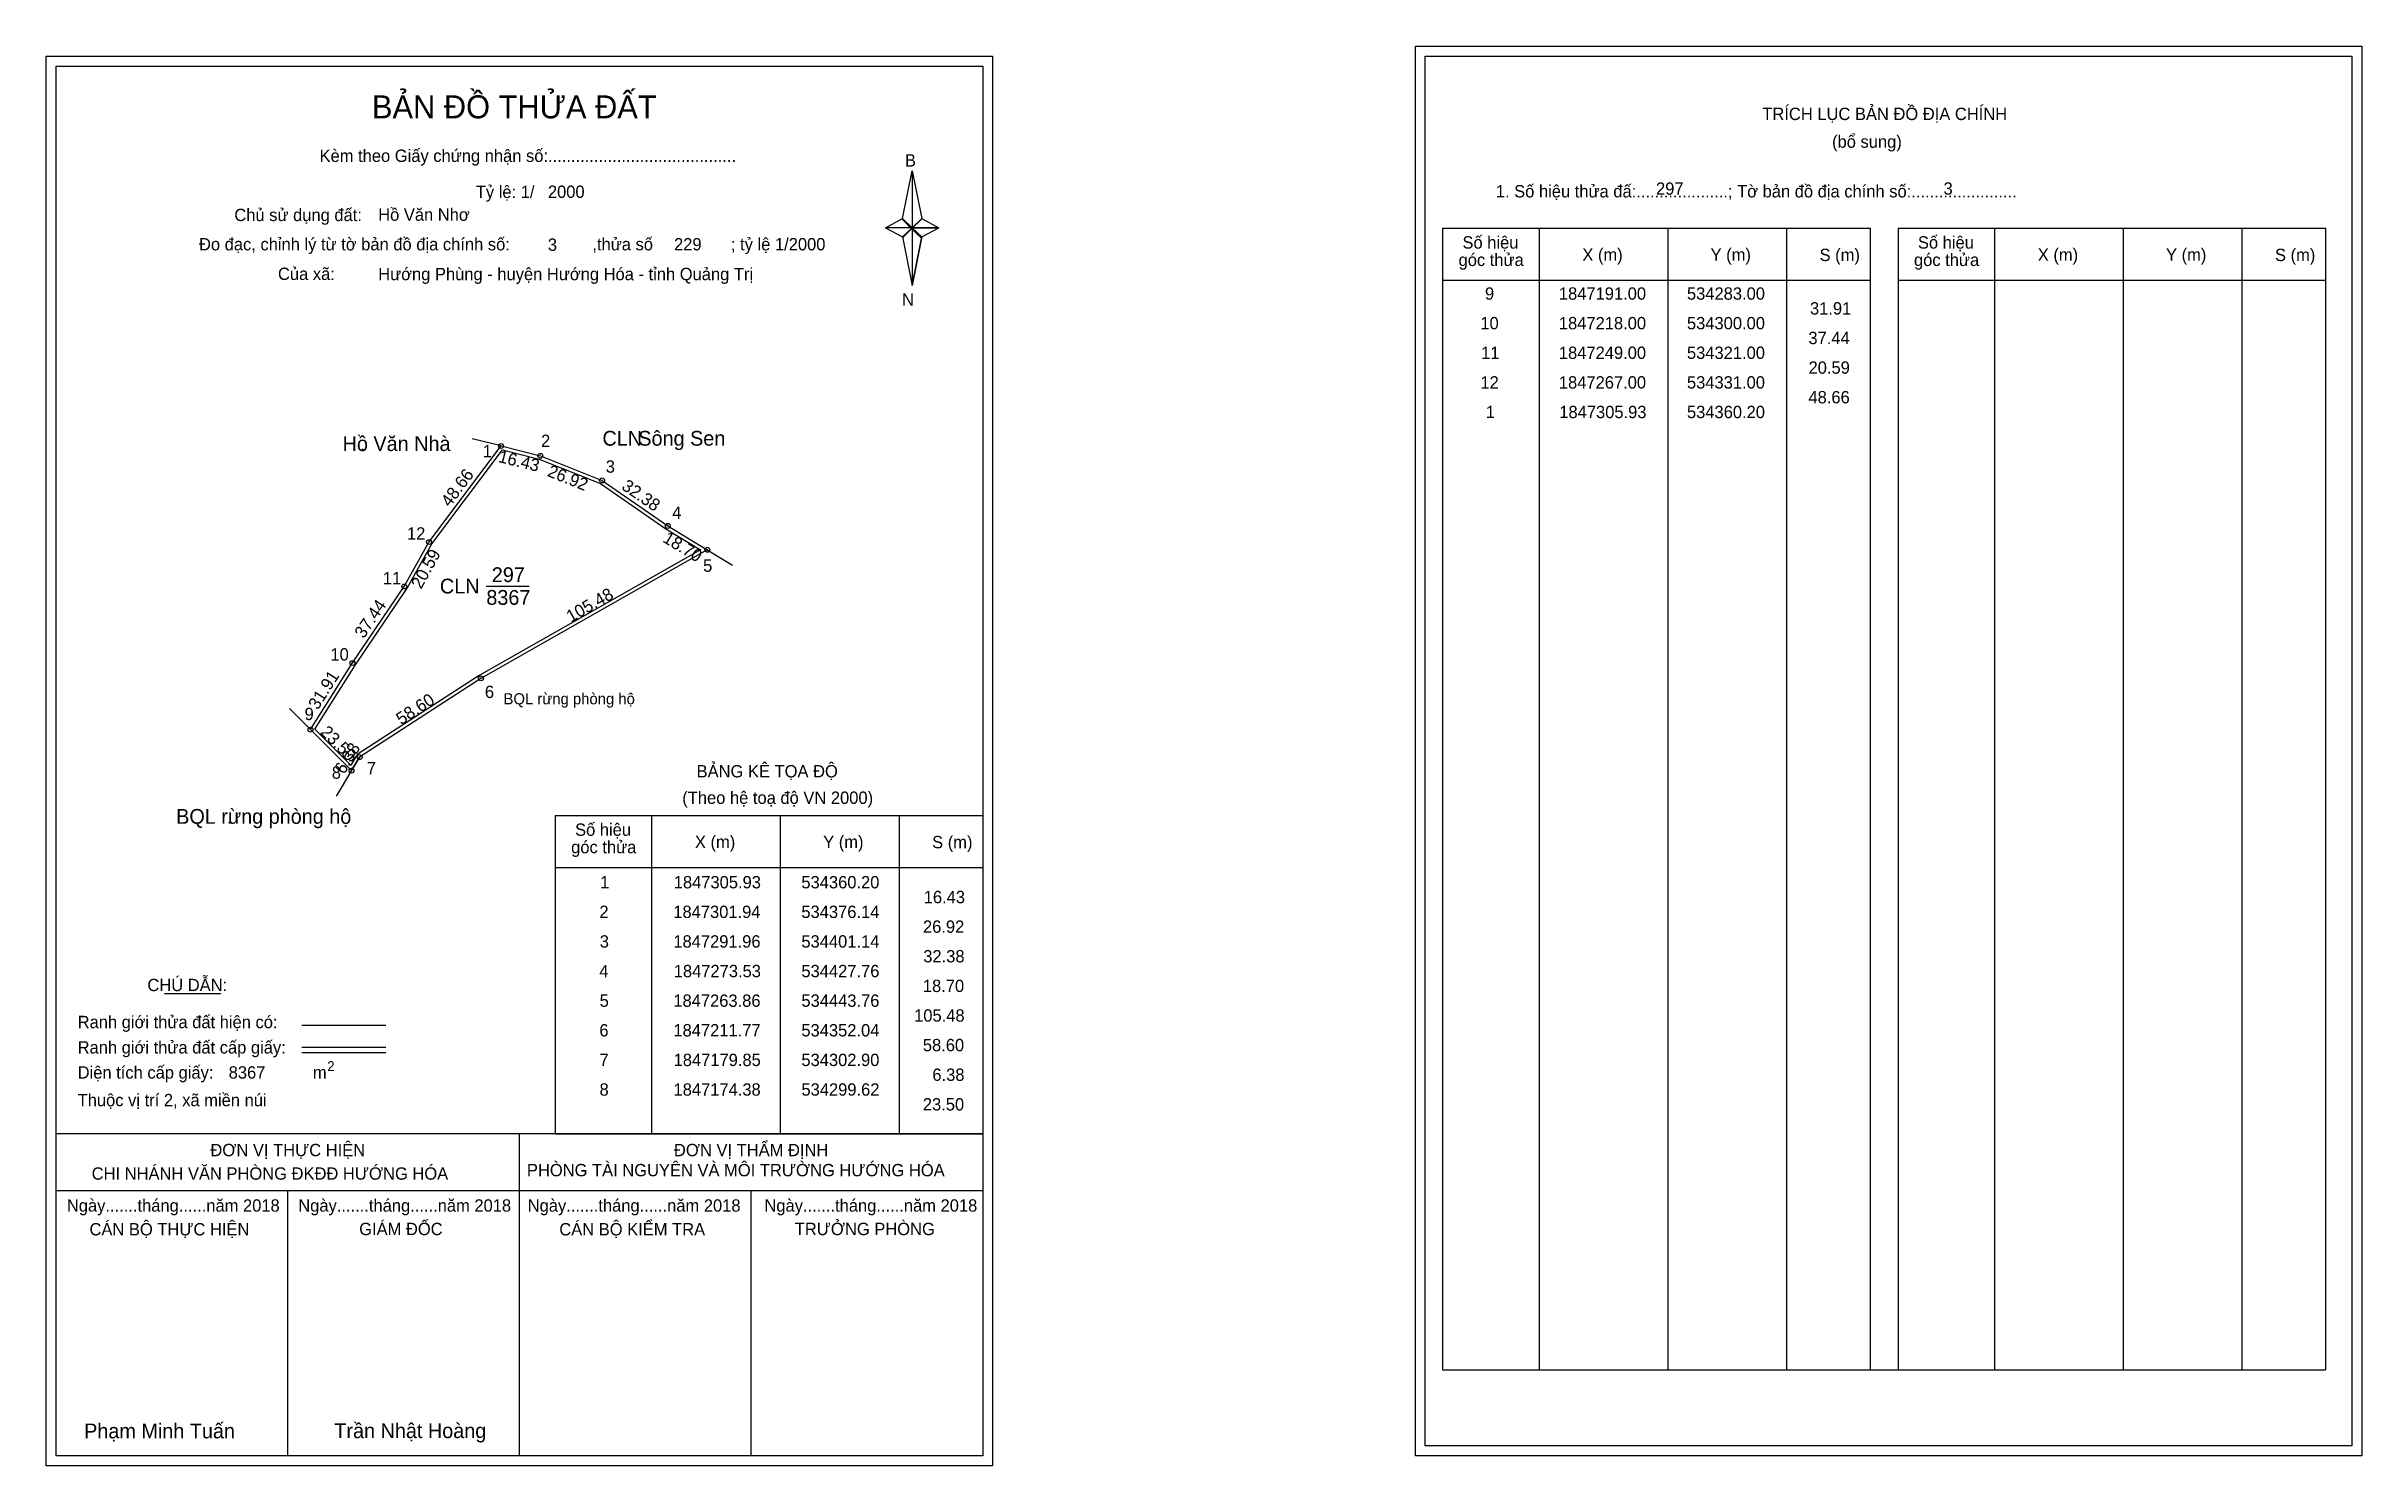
# Model space of a CAD drawing. Extents: x 534176 to 535114, y 1846893 to 1847468.
import ezdxf

# ---------------------------------------------------------------- set-up
doc = ezdxf.new("R2010")
doc.units = 0
for name, color, linetype in [('Level 1', 7, 'Continuous'), ('Level 10', 7, 'Continuous'), ('Level 11', 7, 'Continuous'), ('Level 13', 7, 'Continuous'), ('Level 2', 7, 'Continuous'), ('Level 27', 7, 'Continuous'), ('Level 3', 7, 'Continuous'), ('Level 36', 7, 'Continuous'), ('Level 49', 7, 'Continuous'), ('Level 53', 7, 'Continuous'), ('Level 55', 7, 'Continuous'), ('Level 6', 7, 'Continuous'), ('Level 60', 7, 'Continuous'), ('Level 63', 7, 'Continuous'), ('Level 9', 7, 'Continuous')]:
    doc.layers.add(name, color=color, linetype=linetype)

msp = doc.modelspace()

# ---------------------------------------------------------------- linework, layer by layer
at = {"layer": 'Level 1'}
for p, q in [((534734.62, 1847463.88), (534734.62, 1847463.88)), ((534179.97, 1847459.88), (534179.97, 1847459.88)), ((534522.82, 1847398.12), (534526.75, 1847417.4)), ((534526.75, 1847417.4), (534526.75, 1847394.35)), ((534526.75, 1847417.4), (534530.69, 1847398.12)), ((534515.93, 1847394.35), (534522.82, 1847398.12)), ((534522.82, 1847398.12), (534526.75, 1847394.35)), ((534526.46, 1847393.91), (534522.82, 1847397.68)), ((534530.39, 1847397.68), (534526.46, 1847393.91)), ((534526.46, 1847393.91), (534530.39, 1847397.68)), ((534530.69, 1847398.12), (534526.75, 1847394.35)), ((534526.75, 1847394.35), (534522.82, 1847390.67)), ((534526.46, 1847393.91), (534522.82, 1847390.23)), ((534522.82, 1847390.23), (534526.46, 1847393.91)), ((534522.82, 1847390.67), (534526.75, 1847370.95)), ((534530.39, 1847390.23), (534526.46, 1847393.91)), ((534526.75, 1847394.35), (534526.75, 1847370.95)), ((534526.75, 1847394.35), (534537.57, 1847394.35)), ((534526.75, 1847394.35), (534530.69, 1847390.67)), ((534530.69, 1847390.67), (534526.75, 1847370.95)), ((534530.69, 1847390.67), (534537.57, 1847394.35)), ((534741.68, 1847394.17), (534914.89, 1847394.17)), ((534780.86, 1846931.64), (534780.86, 1847394.17)), ((534833.01, 1846931.64), (534833.01, 1847394.17)), ((534880.95, 1847394.17), (534880.95, 1846931.64)), ((534914.89, 1847394.17), (534914.89, 1846931.64)), ((534926.2, 1847394.17), (535099.4, 1847394.17)), ((534965.38, 1846931.64), (534965.38, 1847394.17)), ((535017.52, 1846931.64), (535017.52, 1847394.17)), ((535065.47, 1847394.17), (535065.47, 1846931.64)), ((535099.4, 1847394.17), (535099.4, 1846931.64)), ((534741.68, 1847373.12), (534914.89, 1847373.12)), ((534926.2, 1847373.12), (535099.4, 1847373.12)), ((534382.16, 1847156.23), (534555.36, 1847156.23)), ((534421.34, 1847027.18), (534421.34, 1847156.23)), ((534473.48, 1847027.18), (534473.48, 1847156.23)), ((534521.43, 1847156.23), (534521.43, 1847027.18)), ((534382.16, 1847135.17), (534555.36, 1847135.17)), ((534223.81, 1847084.01), (534246.61, 1847084.01)), ((534279.54, 1847071.2), (534313.56, 1847071.2)), ((534279.54, 1847062.31), (534313.56, 1847062.31)), ((534279.54, 1847060.12), (534313.56, 1847060.12)), ((534393.63, 1847027.18), (534179.97, 1847027.18)), ((534555.36, 1847027.18), (534345.68, 1847027.18)), ((534367.67, 1846896.73), (534367.67, 1847027.18)), ((534382.16, 1847027.17), (534555.36, 1847027.17)), ((534555.37, 1847004.08), (534179.97, 1847004.08)), ((534273.82, 1846896.73), (534273.82, 1847004.08)), ((534461.52, 1846896.73), (534461.52, 1847004.08)), ((534741.68, 1846931.64), (535099.4, 1846931.64)), ((535110.02, 1846900.73), (535110.02, 1846900.73)), ((534555.36, 1846896.73), (534555.36, 1846896.73))]:
    msp.add_line(p, q, dxfattribs=at)
for points in [[(534522.82, 1847398.12), (534526.75, 1847417.4), (534526.75, 1847394.35)], [(534526.75, 1847394.35), (534530.69, 1847398.12), (534537.57, 1847394.35)], [(534515.93, 1847394.35), (534522.82, 1847390.67), (534526.75, 1847394.35)], [(534526.75, 1847394.35), (534526.75, 1847370.95), (534530.69, 1847390.67)]]:
    msp.add_lwpolyline(points, close=True, dxfattribs=at)
at = {"layer": 'Level 10'}
for p, q in [((534331, 1847267), (534360.2, 1847305.93)), ((534299.62, 1847174.38), (534302.9, 1847179.85))]:
    msp.add_line(p, q, dxfattribs=at)
for points in [[(534283, 1847191), (534300, 1847218), (534321, 1847249), (534331, 1847267), (534360.2, 1847305.93), (534376.14, 1847301.94), (534401.14, 1847291.96), (534427.76, 1847273.53), (534443.76, 1847263.86), (534352.04, 1847211.77), (534302.9, 1847179.85), (534299.62, 1847174.38)], [(534284.78, 1847191.2), (534301.17, 1847217.23), (534322.19, 1847248.27), (534332.18, 1847266.24), (534360.76, 1847304.35), (534375.71, 1847300.6), (534400.47, 1847290.72), (534427, 1847272.35), (534440.99, 1847263.9), (534351.31, 1847212.97), (534301.87, 1847180.85), (534299.34, 1847176.64)]]:
    msp.add_lwpolyline(points, close=True, dxfattribs=at)
at = {"layer": 'Level 11'}
for centre in [(534360.2, 1847305.93), (534376.14, 1847301.94), (534401.14, 1847291.96), (534331, 1847267), (534427.76, 1847273.53), (534443.76, 1847263.86), (534321, 1847249), (534300, 1847218), (534352.04, 1847211.77), (534283, 1847191), (534283, 1847191), (534299.62, 1847174.38), (534302.9, 1847179.85)]:
    msp.add_circle(centre, 1, dxfattribs=at)
at = {"layer": 'Level 27'}
for p, q in [((534360.2, 1847305.93), (534348.56, 1847308.86)), ((534443.76, 1847263.86), (534454.03, 1847257.65)), ((534283, 1847191), (534274.51, 1847199.49)), ((534299.62, 1847174.38), (534293.44, 1847164.09))]:
    msp.add_line(p, q, dxfattribs=at)
at = {"layer": 'Level 3'}
for p, q in [((534741.68, 1847394.17), (534741.68, 1846931.64)), ((534926.2, 1847394.17), (534926.2, 1846931.64)), ((534382.16, 1847156.23), (534382.16, 1847027.18))]:
    msp.add_line(p, q, dxfattribs=at)
at = {"layer": 'Level 63'}
for points in [[(534175.97, 1847463.88), (534559.37, 1847463.88), (534559.37, 1846892.73), (534175.97, 1846892.73)], [(534730.62, 1847467.88), (535114.02, 1847467.88), (535114.02, 1846896.73), (534730.62, 1846896.73)], [(534734.62, 1847463.88), (535110.02, 1847463.88), (535110.02, 1846900.73), (534734.62, 1846900.73)], [(534179.97, 1847459.88), (534555.37, 1847459.88), (534555.37, 1846896.73), (534179.97, 1846896.73)]]:
    msp.add_lwpolyline(points, close=True, dxfattribs=at)
at = {"layer": 'Level 9'}
msp.add_line((534354.23, 1847249.16), (534371.59, 1847249.16), dxfattribs=at)

# ---------------------------------------------------------------- texts
at = {"layer": 'Level 1'}
for s, height, p in [('BẢN ĐỒ THỬA ĐẤT', 9.3313, (534307.9, 1847438.69)), ('TRÍCH LỤC BẢN ĐỒ ĐỊA CHÍNH', 5, (534871.2, 1847438)), ('Kèm theo Giấy chứng nhận số:.........................................', 5, (534286.67, 1847421.03)), ('(bổ sung)', 5, (534899.45, 1847426.76)), ('B', 5, (534523.84, 1847419.15)), ('1. Số hiệu thửa đấ:....................; Tờ bản đồ địa chính số:.......................', 5, (534763.23, 1847406.64)), ('Chủ sử dụng đất:', 5, (534252.15, 1847397.05)), ('Đo đạc, chỉnh lý từ tờ bản đồ địa chính số:                  ,thửa số                 ; tỷ lệ 1/2000', 5, (534237.83, 1847385.19)), ('Số hiệu', 5, (534749.71, 1847385.91)), ('Số hiệu', 5, (534934.23, 1847385.91)), ('Của xã:', 5, (534269.83, 1847373.19)), ('góc thửa', 5, (534748.13, 1847378.85)), ('X (m)', 5, (534798.28, 1847380.96)), ('Y (m)', 5, (534850.23, 1847380.96)), ('S (m)', 5, (534894.39, 1847380.86)), ('góc thửa', 5, (534932.64, 1847378.85)), ('X (m)', 5, (534982.79, 1847380.96)), ('Y (m)', 5, (535034.75, 1847380.96)), ('S (m)', 5, (535078.9, 1847380.86)), ('N', 5, (534522.64, 1847362.81)), ('BẢNG KÊ TỌA ĐỘ', 5, (534439.43, 1847171.63)), ('(Theo hệ toạ độ VN 2000)', 5, (534433.62, 1847160.91)), ('Số hiệu', 5, (534390.19, 1847147.96)), ('góc thửa', 5, (534388.61, 1847140.9)), ('X (m)', 5, (534438.75, 1847143.01)), ('Y (m)', 5, (534490.71, 1847143.01)), ('S (m)', 5, (534534.86, 1847142.91)), ('CHÚ DẪN:', 5, (534216.93, 1847085.02)), ('Ranh giới thửa đất hiện có:', 5, (534188.67, 1847070.02)), ('Ranh giới thửa đất cấp giấy:', 5, (534188.67, 1847059.74)), ('Diện tích cấp giấy:', 5, (534188.67, 1847049.58)), ('m', 5, (534283.98, 1847049.62)), ('2', 4, (534289.77, 1847052.64)), ('Thuộc vị trí 2, xã miền núi', 5, (534188.67, 1847038.38)), ('ĐƠN VỊ THỰC HIỆN', 5, (534242.44, 1847018.14)), ('ĐƠN VỊ THẨM ĐỊNH', 5, (534430.24, 1847018.14)), ('CHI NHÁNH VĂN PHÒNG ĐKĐĐ HƯỚNG HÓA', 5, (534194.35, 1847008.62)), ('PHÒNG TÀI NGUYÊN VÀ MÔI TRƯỜNG HƯỚNG HÓA', 5, (534370.69, 1847010)), ('Ngày.......tháng......năm 2018', 5, (534184.3, 1846995.67)), ('Ngày.......tháng......năm 2018', 5, (534278.05, 1846995.67)), ('Ngày.......tháng......năm 2018', 5, (534371, 1846995.67)), ('Ngày.......tháng......năm 2018', 5, (534466.91, 1846995.67)), ('CÁN BỘ THỰC HIỆN', 5, (534193.47, 1846986.04)), ('GIÁM ĐỐC', 5, (534302.73, 1846986.16)), ('CÁN BỘ KIỂM TRA', 5, (534383.81, 1846986.04)), ('TRƯỞNG PHÒNG', 5, (534479.19, 1846986.16)), ('Phạm Minh Tuấn', 6, (534191.29, 1846903.81)), ('Trần Nhật Hoàng', 6, (534292.67, 1846903.91))]:
    msp.add_text(s, height=height, dxfattribs=at).set_placement(p)
at = {"layer": 'Level 11'}
msp.add_text('Tỷ lệ: 1/', height=5, dxfattribs=at).set_placement((534349.98, 1847406.41))
at = {"layer": 'Level 13'}
for s, p in [('297', (534356.46, 1847250.76)), ('CLN', (534335.44, 1847246.16)), ('8367', (534354.24, 1847241.56))]:
    msp.add_text(s, height=6, dxfattribs=at).set_placement(p)
at = {"layer": 'Level 2'}
msp.add_text('BQL rừng phòng hộ', height=4.5, dxfattribs=at).set_placement((534361.21, 1847201.24))
at = {"layer": 'Level 36'}
for s, p in [('.', (534303.02, 1847303.87)), ('CLN', (534401.29, 1847306.05)), ('.', (534249.06, 1847152.82))]:
    msp.add_text(s, height=6, dxfattribs=at).set_placement(p)
at = {"layer": 'Level 49'}
for s, rotation, p in [('16.43', 345.94684, (534358.8, 1847299.48)), ('48.66', 53.12775, (534339.42, 1847280.89)), ('26.92', 338.23812, (534378.62, 1847293.84)), ('32.38', 325.30373, (534408.7, 1847288.67)), ('18.70', 328.85228, (534425.35, 1847267.28)), ('20.59', 60.9454, (534327.81, 1847247.67)), ('105.48', 29.59329, (534388.46, 1847234.29)), ('37.44', 55.88553, (534304.59, 1847227.62)), ('31.91', 57.80427, (534285.96, 1847198.7)), ('58.60', 33.00665, (534319.74, 1847192.7)), ('23.50', 315, (534286.66, 1847189.6)), ('6.38', 59.05165, (534296.67, 1847172.58))]:
    msp.add_text(s, height=5, rotation=rotation, dxfattribs=at).set_placement(p)
at = {"layer": 'Level 53'}
for s, p in [('9', (534758.83, 1847365.2)), ('1847191.00', (534788.77, 1847365.2)), ('534283.00', (534840.66, 1847365.2)), ('31.91', (534890.51, 1847359.2)), ('10', (534756.96, 1847353.2)), ('1847218.00', (534788.77, 1847353.2)), ('534300.00', (534840.66, 1847353.2)), ('37.44', (534889.86, 1847347.2)), ('11', (534757.28, 1847341.2)), ('1847249.00', (534788.77, 1847341.2)), ('534321.00', (534840.66, 1847341.2)), ('12', (534756.98, 1847329.2)), ('1847267.00', (534788.77, 1847329.2)), ('534331.00', (534840.66, 1847329.2)), ('20.59', (534889.92, 1847335.2)), ('1', (534759.13, 1847317.2)), ('1847305.93', (534788.94, 1847317.2)), ('534360.20', (534840.66, 1847317.2)), ('48.66', (534889.88, 1847323.2)), ('1', (534400.36, 1847126.67)), ('1847305.93', (534430.17, 1847126.67)), ('534360.20', (534481.88, 1847126.67)), ('16.43', (534531.44, 1847120.67)), ('2', (534400.06, 1847114.67)), ('1847301.94', (534429.99, 1847114.67)), ('534376.14', (534481.88, 1847114.67)), ('3', (534400.21, 1847102.67)), ('1847291.96', (534430.01, 1847102.67)), ('534401.14', (534481.88, 1847102.67)), ('26.92', (534531.14, 1847108.67)), ('32.38', (534531.25, 1847096.67)), ('4', (534400.03, 1847090.67)), ('1847273.53', (534430.17, 1847090.67)), ('534427.76', (534481.89, 1847090.67)), ('18.70', (534531.09, 1847084.67)), ('5', (534400.15, 1847078.67)), ('1847263.86', (534430.01, 1847078.67)), ('534443.76', (534481.89, 1847078.67)), ('6', (534400.04, 1847066.67)), ('1847211.77', (534430.03, 1847066.67)), ('534352.04', (534481.88, 1847066.67)), ('105.48', (534527.56, 1847072.67)), ('7', (534400.07, 1847054.67)), ('1847179.85', (534430.11, 1847054.67)), ('534302.90', (534481.88, 1847054.67)), ('58.60', (534531.09, 1847060.67)), ('6.38', (534534.95, 1847048.67)), ('8', (534400.11, 1847042.67)), ('1847174.38', (534430.08, 1847042.67)), ('534299.62', (534481.9, 1847042.67)), ('23.50', (534531.09, 1847036.67))]:
    msp.add_text(s, height=5, dxfattribs=at).set_placement(p)
at = {"layer": 'Level 55'}
for s, height, p in [('1', 0.8, (534359.98, 1847305.93)), ('0', 0.22, (534360.12, 1847305.71)), ('0', 0.22, (534360.12, 1847305.71)), ('0', 0.22, (534360.12, 1847305.71)), ('2', 0.8, (534375.87, 1847301.94)), ('0', 0.22, (534376.06, 1847301.72)), ('3', 0.8, (534400.89, 1847291.96)), ('0', 0.22, (534401.06, 1847291.74)), ('12', 0.8, (534330.43, 1847267)), ('0', 0.22, (534330.92, 1847266.78)), ('0', 0.22, (534330.92, 1847266.78)), ('4', 0.8, (534427.48, 1847273.53)), ('0', 0.22, (534427.68, 1847273.31)), ('5', 0.8, (534443.5, 1847263.86)), ('0', 0.22, (534443.68, 1847263.64)), ('11', 0.8, (534320.48, 1847249)), ('0', 0.22, (534320.92, 1847248.78)), ('0', 0.22, (534320.92, 1847248.78)), ('10', 0.8, (534299.43, 1847218)), ('0', 0.22, (534299.92, 1847217.78)), ('0', 0.22, (534299.92, 1847217.78)), ('6', 0.8, (534351.77, 1847211.77)), ('9', 0.8, (534282.73, 1847191)), ('0', 0.22, (534282.92, 1847190.78)), ('0', 0.22, (534282.92, 1847190.78)), ('0', 0.22, (534282.92, 1847190.78)), ('0', 0.22, (534282.92, 1847190.78)), ('8', 0.8, (534299.36, 1847174.38)), ('0', 0.22, (534299.54, 1847174.16)), ('0', 0.22, (534299.54, 1847174.16)), ('7', 0.8, (534302.63, 1847179.85))]:
    msp.add_text(s, height=height, dxfattribs=at).set_placement(p)
at = {"layer": 'Level 6'}
for s, p in [('2000', (534379.18, 1847406.45)), ('297', (534828.13, 1847407.72)), ('3', (534944.62, 1847407.76)), ('Hồ Văn Nhơ', (534310.42, 1847397.18)), ('3', (534379.17, 1847385.01)), ('229', (534430.28, 1847385.17)), ('Hướng Phùng - huyện Hướng Hóa - tỉnh Quảng Trị', (534310.44, 1847373.1)), ('8367', (534249.85, 1847049.59))]:
    msp.add_text(s, height=5, dxfattribs=at).set_placement(p)
at = {"layer": 'Level 60'}
for s, p in [('Hồ Văn Nhà', (534296.02, 1847303.87)), ('Sông Sen', (534415.82, 1847306.05)), ('BQL rừng phòng hộ', (534228.59, 1847152.82))]:
    msp.add_text(s, height=6, dxfattribs=at).set_placement(p)
at = {"layer": 'Level 9'}
for s, p in [('1', (534352.77, 1847301.29)), ('2', (534376.41, 1847305.53)), ('3', (534402.63, 1847295.1)), ('4', (534429.52, 1847276.4)), ('12', (534322.09, 1847267.98)), ('5', (534442.07, 1847254.96)), ('11', (534312.31, 1847249.85)), ('10', (534291.08, 1847219)), ('6', (534353.66, 1847203.8)), ('9', (534280.6, 1847194.86)), ('8', (534291.63, 1847171.1)), ('7', (534305.82, 1847172.91))]:
    msp.add_text(s, height=5, dxfattribs=at).set_placement(p)

doc.saveas('drawing.dxf')
